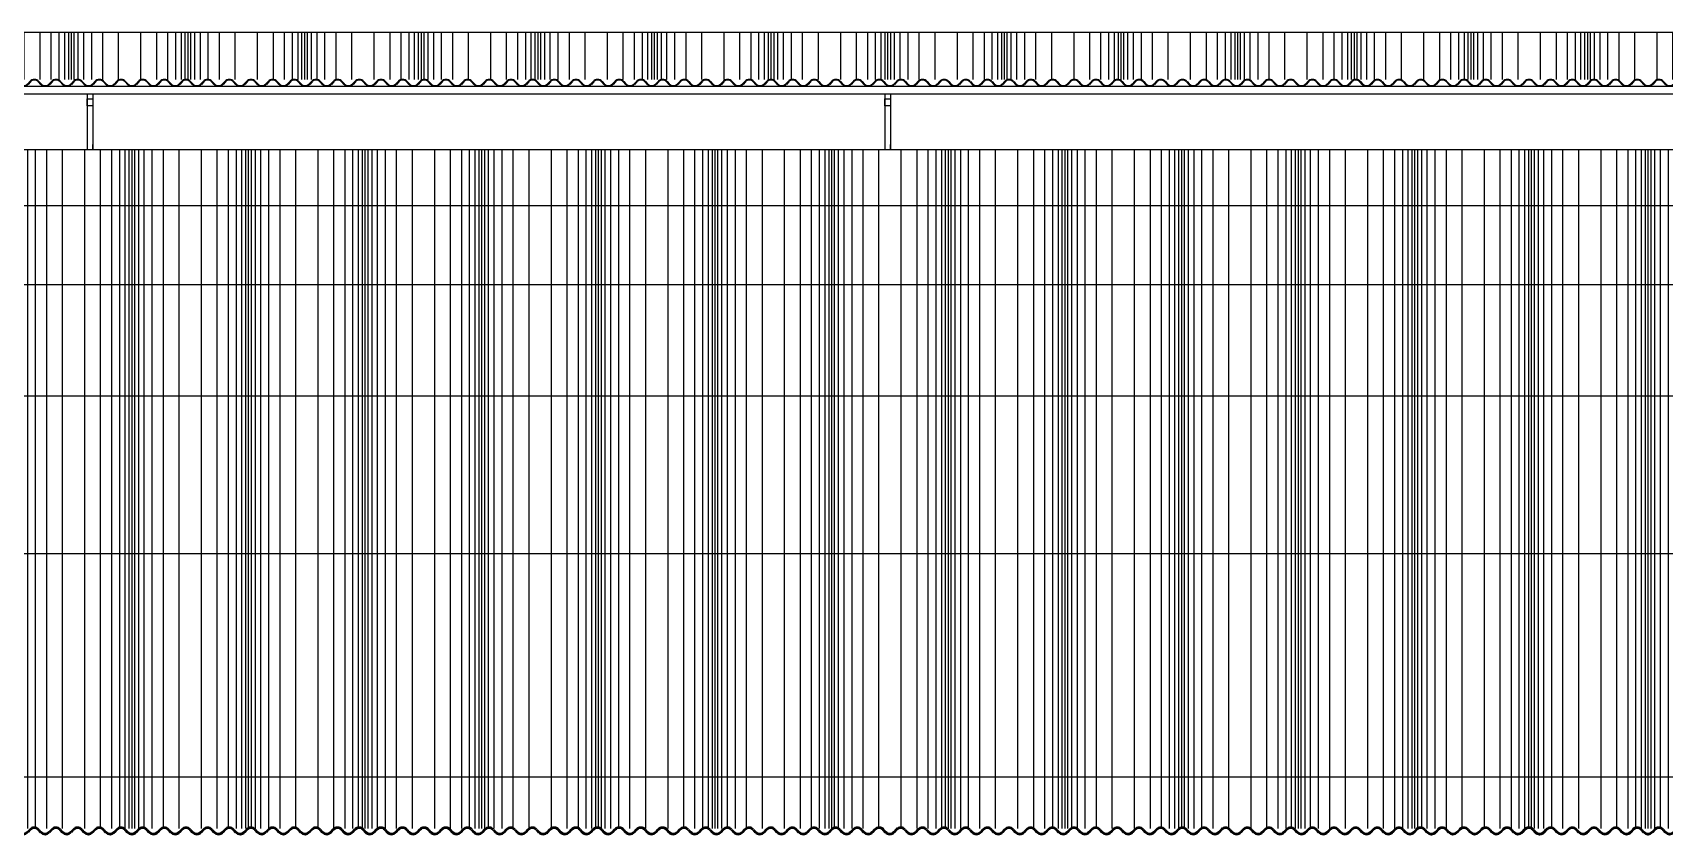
# Model space of a CAD drawing. Header units: metres. Extents: x 2494 to 3558, y 282 to 553.
# Drawn here: x 3103.39 to 3115.09, y 375.92 to 381.66 of the extents above; entities that cross this region are included whole.
import ezdxf

# ---------------------------------------------------------------- set-up
doc = ezdxf.new("R2010")
doc.units = ezdxf.units.M
doc.header["$LTSCALE"] = 7
doc.header["$MEASUREMENT"] = 0
doc.layers.add('ESQUADRIAS', color=3, linetype='Continuous', lineweight=35)
doc.layers.add('HACHURA PISOS', color=250, linetype='Continuous')
doc.layers.add('PENA 01', color=1, linetype='Continuous')

# ---------------------------------------------------------------- blocks, each defined once
blk = doc.blocks.new('F312X00')
for p, q in [((-40.5, 6.6), (-40.8, 7.1)), ((-38.2, 9.7), (-40, 7.7)), ((-37.7, 9.3), (-39.6, 7.3)), ((-31.3, 9.3), (-29.4, 7.3)), ((-30.8, 9.7), (-29, 7.7)), ((-20.5, 9.7), (-22.3, 7.7)), ((-20, 9.3), (-21.9, 7.3)), ((-13.6, 9.3), (-11.7, 7.3)), ((-13.1, 9.7), (-11.3, 7.7)), ((-2.8, 9.7), (-4.6, 7.7)), ((-2.3, 9.3), (-4.2, 7.3)), ((4.1, 9.3), (6, 7.3)), ((4.6, 9.7), (6.4, 7.7)), ((14.9, 9.7), (13.1, 7.7)), ((15.4, 9.3), (13.5, 7.3)), ((21.8, 9.3), (23.7, 7.3)), ((22.3, 9.7), (24.1, 7.7)), ((32.6, 9.7), (30.8, 7.7)), ((33.1, 9.3), (31.2, 7.3)), ((39.5, 9.3), (41.4, 7.3)), ((40, 9.7), (41.8, 7.7)), ((50.3, 9.7), (48.5, 7.7)), ((50.8, 9.3), (48.9, 7.3)), ((57.2, 9.3), (59.1, 7.3)), ((57.7, 9.7), (59.5, 7.7)), ((68, 9.7), (66.2, 7.7)), ((68.5, 9.3), (66.6, 7.3)), ((69.1, 10), (68.8, 10.4))]:
    blk.add_line(p, q)
for centre, radius, start, end in [((-43.4, 10.8), 4.5, 304.5181, 317.5524), ((-43.4, 10.8), 5.1, 304.5181, 317.5524), ((-34.5, 6.4), 5, 90, 137.5524), ((-34.5, 6.4), 4.4, 90, 137.5524), ((-34.5, 6.4), 5, 42.4476, 90), ((-34.5, 6.4), 4.4, 42.4476, 90), ((-25.7, 10.8), 5.1, 222.4476, 270), ((-25.7, 10.8), 4.5, 222.4476, 270), ((-25.7, 10.8), 4.5, 270, 317.5524), ((-25.7, 10.8), 5.1, 270, 317.5524), ((-16.8, 6.4), 5, 90, 137.5524), ((-16.8, 6.4), 4.4, 90, 137.5524), ((-16.8, 6.4), 5, 42.4476, 90), ((-16.8, 6.4), 4.4, 42.4476, 90), ((-8, 10.8), 5.1, 222.4476, 270), ((-8, 10.8), 4.5, 222.4476, 270), ((-8, 10.8), 4.5, 270, 317.5524), ((-8, 10.8), 5.1, 270, 317.5524), ((0.9, 6.4), 5, 90, 137.5524), ((0.9, 6.4), 4.4, 90, 137.5524), ((0.9, 6.4), 5, 42.4476, 90), ((0.9, 6.4), 4.4, 42.4476, 90), ((9.7, 10.8), 5.1, 222.4476, 270), ((9.7, 10.8), 4.5, 222.4476, 270), ((9.7, 10.8), 4.5, 270, 317.5524), ((9.7, 10.8), 5.1, 270, 317.5524), ((18.6, 6.4), 5, 90, 137.5524), ((18.6, 6.4), 4.4, 90, 137.5524), ((18.6, 6.4), 5, 42.4476, 90), ((18.6, 6.4), 4.4, 42.4476, 90), ((27.4, 10.8), 5.1, 222.4476, 270), ((27.4, 10.8), 4.5, 222.4476, 270), ((27.4, 10.8), 4.5, 270, 317.5524), ((27.4, 10.8), 5.1, 270, 317.5524), ((36.3, 6.4), 5, 90, 137.5524), ((36.3, 6.4), 4.4, 90, 137.5524), ((36.3, 6.4), 5, 42.4476, 90), ((36.3, 6.4), 4.4, 42.4476, 90), ((45.1, 10.8), 5.1, 222.4476, 270), ((45.1, 10.8), 4.5, 222.4476, 270), ((45.1, 10.8), 4.5, 270, 317.5524), ((45.1, 10.8), 5.1, 270, 317.5524), ((54, 6.4), 5, 90, 137.5524), ((54, 6.4), 4.4, 90, 137.5524), ((54, 6.4), 5, 42.4476, 90), ((54, 6.4), 4.4, 42.4476, 90), ((62.8, 10.8), 5.1, 222.4476, 270), ((62.8, 10.8), 4.5, 222.4476, 270), ((62.8, 10.8), 4.5, 270, 317.5524), ((62.8, 10.8), 5.1, 270, 317.5524), ((71.7, 6.4), 5, 125.4186, 137.5524), ((71.7, 6.4), 4.4, 125.4186, 137.5524)]:
    blk.add_arc(centre, radius, start, end)
blk = doc.blocks.new('tc')
at = {"layer": 'PENA 01'}
for p, q in [((-0.04, 0.397), (-0.04, 0)), ((0, 0.397), (0, 0)), ((-0.04, 0.315), (-0.04, 0)), ((0, 0.315), (0, 0)), ((0, 0), (0, 0.038))]:
    blk.add_line(p, q, dxfattribs=at)
blk.add_lwpolyline([(-0.04, 0.364), (0, 0.364), (0, 0.315), (-0.04, 0.315)], close=True, dxfattribs=at)

msp = doc.modelspace()

# ---------------------------------------------------------------- hatches: boundary and pattern name
at = {"layer": 'HACHURA PISOS'}
h = msp.add_hatch(dxfattribs=at)
h.set_pattern_fill('HACH23,_O', color=256, scale=0.02, pattern_type=2)
h.set_pattern_definition([(90, (3191.4679, 409.77534), (-0.836, 5e-17), []), (90, (3191.4961, 409.77534), (-0.836, 5e-17), []), (90, (3191.5361, 409.77534), (-0.836, 5e-17), []), (90, (3191.5927, 409.77534), (-0.836, 5e-17), []), (90, (3191.6727, 409.77534), (-0.836, 5e-17), []), (90, (3191.7859, 409.77534), (-0.836, 5e-17), []), (90, (3191.9459, 409.77534), (-0.836, 5e-17), []), (90, (3192.0591, 409.77534), (-0.836, 5e-17), []), (90, (3192.1391, 409.77534), (-0.836, 5e-17), []), (90, (3192.1957, 409.77534), (-0.836, 5e-17), []), (90, (3192.2357, 409.77534), (-0.836, 5e-17), []), (90, (3192.2639, 409.77534), (-0.836, 5e-17), []), (90, (3192.2839, 409.77534), (-0.836, 5e-17), [])])
h.paths.add_polyline_path([(3126.981, 381.662), (3092.067, 381.662), (3092.067, 381.327), (3126.981, 381.327)])
h = msp.add_hatch(dxfattribs=at)
h.set_pattern_fill('HACH23,_O', color=256, scale=0.02, pattern_type=2)
h.set_pattern_definition([(90, (3289.7139, 421.006), (-0.836, 5e-17), []), (90, (3289.7421, 421.006), (-0.836, 5e-17), []), (90, (3289.7821, 421.006), (-0.836, 5e-17), []), (90, (3289.8387, 421.006), (-0.836, 5e-17), []), (90, (3289.9187, 421.006), (-0.836, 5e-17), []), (90, (3290.0319, 421.006), (-0.836, 5e-17), []), (90, (3290.1919, 421.006), (-0.836, 5e-17), []), (90, (3290.3051, 421.006), (-0.836, 5e-17), []), (90, (3290.3851, 421.006), (-0.836, 5e-17), []), (90, (3290.4417, 421.006), (-0.836, 5e-17), []), (90, (3290.4817, 421.006), (-0.836, 5e-17), []), (90, (3290.5099, 421.006), (-0.836, 5e-17), []), (90, (3290.5299, 421.006), (-0.836, 5e-17), [])])
h.paths.add_polyline_path([(3080.682, 380.823), (3080.662, 380.823), (3057.642, 380.823), (3057.642, 380.861), (3050.862, 380.861), (3050.892, 375.959), (3133.686, 375.959), (3133.656, 380.861), (3126.701, 380.861), (3126.701, 380.823), (3092.349, 380.82), (3092.347, 380.861), (3080.682, 380.861)])
at = {"layer": 'PENA 01'}
h = msp.add_hatch(dxfattribs=at)
h.set_pattern_fill('HACH24,_O', color=256, scale=0.4, angle=90, pattern_type=2)
h.set_pattern_definition([(180, (3050.864, 380.395), (-5e-15, 42.736), []), (180, (3050.864, 379.83), (-5e-15, 42.736), []), (180, (3050.864, 379.03), (-5e-15, 42.736), []), (180, (3050.864, 377.9), (-5e-15, 42.736), []), (180, (3050.864, 376.3), (-5e-15, 42.736), []), (180, (3050.864, 374.035), (-5e-15, 42.736), []), (180, (3050.864, 370.835), (-5e-15, 42.736), []), (180, (3050.864, 366.31), (-5e-15, 42.736), []), (180, (3050.864, 359.91), (-5e-15, 42.736), []), (180, (3050.864, 350.86), (-5e-15, 42.736), []), (180, (3050.864, 338.06), (-5e-15, 42.736), [])])
h.paths.add_polyline_path([(3133.654, 380.795), (3050.864, 380.795), (3050.864, 375.938), (3133.657, 375.938)])

# ---------------------------------------------------------------- linework, layer by layer
for p, q in [((3126.981, 381.662), (3092.067, 381.662)), ((3126.831, 381.276), (3092.217, 381.276)), ((3126.831, 381.22), (3092.217, 381.22)), ((3126.701, 380.823), (3092.349, 380.823)), ((3126.701, 380.823), (3092.349, 380.823))]:
    msp.add_line(p, q, dxfattribs=at)

# ---------------------------------------------------------------- block references
at = {"layer": 'ESQUADRIAS', "xscale": 0.0087719298245589, "yscale": 0.0087719298245589, "zscale": 0.0087719298245589}
for p in [(3103.549, 375.866), (3104.326, 375.866), (3105.102, 375.866), (3105.878, 375.866), (3106.654, 375.866), (3107.431, 375.866), (3108.207, 375.866), (3108.983, 375.866), (3109.76, 375.866), (3110.536, 375.866), (3111.312, 375.866), (3112.089, 375.866), (3112.865, 375.866), (3113.641, 375.866), (3114.418, 375.866), (3115.194, 375.866)]:
    msp.add_blockref('F312X00', p, dxfattribs=at)
at = {"layer": 'PENA 01', "xscale": 0.0087719298245589, "yscale": 0.0087719298245589, "zscale": 0.0087719298245589}
for p in [(3102.929, 381.227), (3103.861, 381.227), (3104.637, 381.227), (3105.413, 381.227), (3106.19, 381.227), (3106.966, 381.227), (3107.742, 381.227), (3108.519, 381.227), (3109.295, 381.227), (3110.071, 381.227), (3110.848, 381.227), (3111.624, 381.227), (3112.4, 381.227), (3113.177, 381.227), (3113.953, 381.227), (3114.729, 381.227)]:
    msp.add_blockref('F312X00', p, dxfattribs=at)
at = {"layer": 'PENA 01'}
for p in [(3103.822, 380.823), (3109.539, 380.823)]:
    msp.add_blockref('tc', p, dxfattribs=at)

doc.saveas('drawing.dxf')
